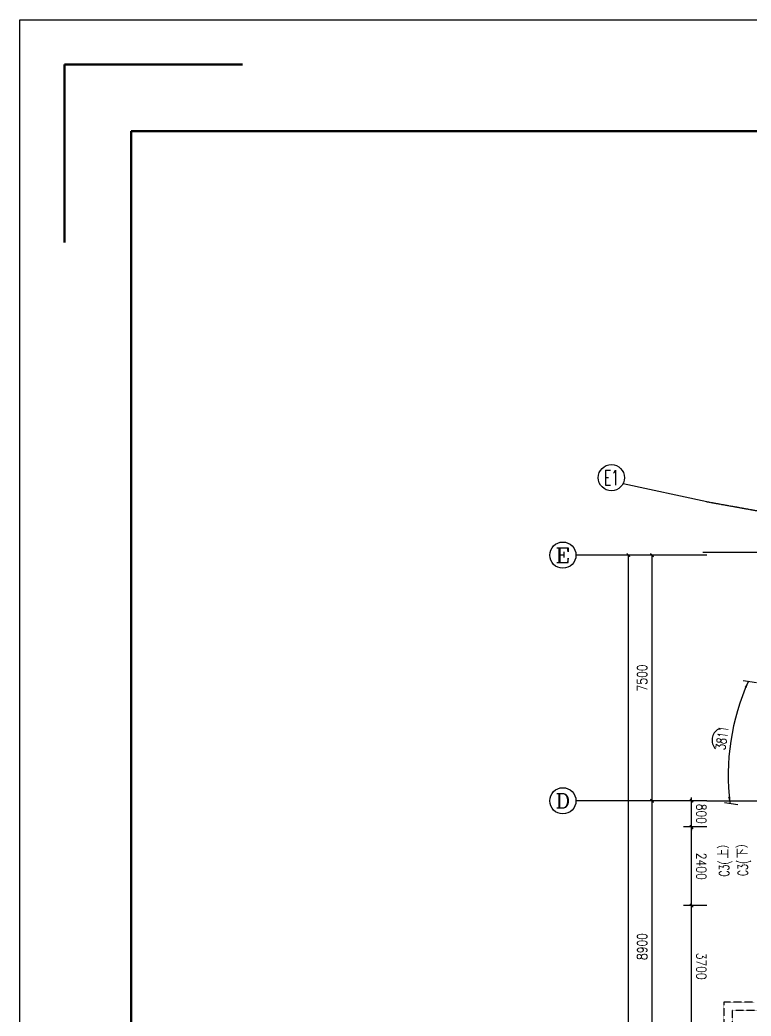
# Model space of a CAD drawing. Header units: millimetres. Extents: x 36114 to 137034, y 22418 to 93776.
# Drawn here: x 36114 to 58442, y 63363 to 93776 of the extents above; entities that cross this region are included whole.
import ezdxf
from ezdxf.enums import TextEntityAlignment as Align

# ---------------------------------------------------------------- set-up
doc = ezdxf.new("R2010")
doc.units = ezdxf.units.MM
doc.linetypes.add('DASH', pattern=[0.35, 0.25, -0.1])
doc.linetypes.add('DOTE', pattern=[2.42, 2, -0.2, 0.02, -0.2])
doc.layers.get('0').update_dxf_attribs({"color": 254})
doc.layers.get('Defpoints').update_dxf_attribs({"color": 254})
for name, color, linetype in [('\\M+5BDA8-\\M+5B3DF\\M+5B4E7', 254, 'Continuous'), ('\\M+5BDA8-\\M+5C3C5\\M+5B4B0\\M+5B1E0\\M+5BAC5', 254, 'Continuous'), ('\\M+5BDA8-\\M+5D6E1', 254, 'DOTE'), ('\\M+5BDA8-\\M+5D6E1-\\M+5B1EA\\M+5D7A2', 254, 'Continuous'), ('\\M+5C1A2\\M+5C3E6\\M+5CFDF\\M+5CCF51', 254, 'Continuous'), ('\\M+5C5C5\\M+5CBAE', 254, 'Continuous'), ('AXIS_TEXT', 254, 'Continuous'), ('PUB_TEXT', 254, 'Continuous')]:
    doc.layers.add(name, color=color, linetype=linetype)
doc.layers.add('\\M+5D7DC\\M+5C4DA\\M+5BFF2\\M+5CFDF', color=254, linetype='Continuous', lineweight=50)
doc.layers.add('\\M+5D7DC\\M+5CDE2\\M+5BFF2\\M+5CFDF', color=254, linetype='Continuous', lineweight=30)
doc.styles.add('A-AXIS-LABEL', font='COMPLEX', dxfattribs={"bigfont": 'GBCBIG'})
doc.styles.add('A-DIM', font='SIMPLEX', dxfattribs={"bigfont": 'GBCBIG'})
doc.styles.add('A-WIN-LABEL', font='SIMPLEX', dxfattribs={"bigfont": 'GBCBIG'})
doc.styles.add('COMPLEX', font='COMPLEX')
doc.styles.add('DIM_FONT', font='SIMPLEX.shx', dxfattribs={"width": 0.8})
doc.styles.add('ROMANS', font='ROMANS.shx', dxfattribs={"width": 0.8, "bigfont": 'hhztxt.shx'})
doc.dimstyles.new('dim1-150', dxfattribs={"dimscale": 180, "dimtxt": 2, "dimasz": 1.2, "dimexe": 1.2, "dimexo": 1.2, "dimgap": 1, "dimtad": 1, "dimdec": 0, "dimdsep": 46, "dimtxsty": 'ROMANS', "dimblk": 'ARCHTICK', "dimcen": 0, "dimadec": 0, "dimazin": 0, "dimtfac": 0.71, "dimtdec": 0, "dimtix": 1, "dimtmove": 0, "dimatfit": 3, "dimldrblk": 'ARCHTICK', "dimfxl": 0, "dimtolj": 1, "dimtzin": 0, "dimarcsym": 0})
doc.dimstyles.new('DIMN', dxfattribs={"dimtxt": 300, "dimasz": 100, "dimexe": 250, "dimexo": 300, "dimgap": 150, "dimtad": 1, "dimdec": 0, "dimzin": 0, "dimdsep": 46, "dimtxsty": 'DIM_FONT', "dimblk": 'ARCHTICK', "dimcen": 0.09, "dimclrt": 7, "dimazin": 2, "dimtfac": 1, "dimtdec": 0, "dimtix": 1, "dimtmove": 2, "dimatfit": 3, "dimldrblk": 'ARCHTICK', "dimfxl": 0, "dimtolj": 1, "dimtzin": 0, "dimarcsym": 0})

# ---------------------------------------------------------------- blocks, each defined once
blk = doc.blocks.new('_ArchTick')
at = {"color": 0, "linetype": 'ByBlock', "const_width": 0.4}
blk.add_lwpolyline([(-0.5, -0.5), (0.5, 0.5)], dxfattribs=at)
blk = doc.blocks.new('*D202')
at = {"layer": '\\M+5C1A2\\M+5C3E6\\M+5CFDF\\M+5CCF51', "color": 0, "lineweight": -2, "transparency": 16777216}
blk.add_arc((66133, 77436), 5623, 169.8236, 180, dxfattribs=at)
at = {"layer": 'Defpoints', "color": 0, "transparency": 16777216}
for p in [(57095, 79058), (60550, 78100), (56995, 77436), (115223, 77436), (113408, 68950)]:
    blk.add_point(p, dxfattribs=at)
at = {"layer": '\\M+5C1A2\\M+5C3E6\\M+5CFDF\\M+5CCF51', "color": 0, "lineweight": -2, "transparency": 16777216, "xscale": 216, "yscale": 216, "zscale": 216}
for p, rotation in [((60599, 78429), 79.82363996447724), ((60511, 77436), 270)]:
    blk.add_blockref('_ArchTick', p, dxfattribs=dict(at, rotation=rotation))
at = {"layer": '\\M+5C1A2\\M+5C3E6\\M+5CFDF\\M+5CCF51', "color": 0, "transparency": 16777216, "insert": (60174, 77966), "char_height": 360, "attachment_point": 5, "rotation": 84.9118, "style": 'ROMANS'}
blk.add_mtext('\\A1;10\\M+5A1E3', dxfattribs=at)
blk = doc.blocks.new('*D228')
at = {"layer": '\\M+5C1A2\\M+5C3E6\\M+5CFDF\\M+5CCF51', "color": 0, "lineweight": -2, "transparency": 16777216}
blk.add_arc((68411, 77027), 991, 169.8236, 180, dxfattribs=at)
at = {"layer": 'Defpoints', "color": 0, "transparency": 16777216}
for p in [(57095, 79058), (65914, 77027), (67427, 77144), (68411, 77027), (68926, 77027)]:
    blk.add_point(p, dxfattribs=at)
at = {"layer": '\\M+5C1A2\\M+5C3E6\\M+5CFDF\\M+5CCF51', "color": 0, "lineweight": -2, "transparency": 16777216, "xscale": 216, "yscale": 216, "zscale": 216}
for p, rotation in [((67435, 77202), 79.82363996447742), ((67420, 77027), 270)]:
    blk.add_blockref('_ArchTick', p, dxfattribs=dict(at, rotation=rotation))
at = {"layer": '\\M+5C1A2\\M+5C3E6\\M+5CFDF\\M+5CCF51', "color": 0, "transparency": 16777216, "insert": (67065, 77147), "char_height": 360, "attachment_point": 5, "rotation": 84.9118, "style": 'ROMANS'}
blk.add_mtext('\\A1;10\\M+5A1E3', dxfattribs=at)
blk = doc.blocks.new('*D299')
at = {"layer": '\\M+5BDA8-\\M+5B3DF\\M+5B4E7', "color": 0, "lineweight": -2, "transparency": 16777216}
for p, q in [((57095, 66736), (56375, 66736)), ((56625, 63036), (56625, 66736)), ((57095, 63036), (56375, 63036))]:
    blk.add_line(p, q, dxfattribs=at)
at = {"layer": 'Defpoints', "color": 0, "transparency": 16777216}
for p in [(56625, 66736), (57395, 66736), (57395, 63036)]:
    blk.add_point(p, dxfattribs=at)
at = {"layer": '\\M+5BDA8-\\M+5B3DF\\M+5B4E7', "color": 0, "lineweight": -2, "transparency": 16777216, "xscale": 100, "yscale": 100, "zscale": 100}
for p, rotation in [((56625, 66736), 90.00007918787388), ((56625, 63036), 270.0000791878739)]:
    blk.add_blockref('_ArchTick', p, dxfattribs=dict(at, rotation=rotation))
at = {"layer": '\\M+5BDA8-\\M+5B3DF\\M+5B4E7', "color": 7, "transparency": 16777216, "insert": (56925, 64886), "char_height": 300, "attachment_point": 5, "rotation": 270.0001, "style": 'DIM_FONT'}
blk.add_mtext('\\A1;3700', dxfattribs=at)
blk = doc.blocks.new('*D300')
at = {"layer": '\\M+5BDA8-\\M+5B3DF\\M+5B4E7', "color": 0, "lineweight": -2, "transparency": 16777216}
for p, q in [((57095, 69136), (56375, 69136)), ((56625, 66736), (56625, 69136)), ((57095, 66736), (56375, 66736))]:
    blk.add_line(p, q, dxfattribs=at)
at = {"layer": 'Defpoints', "color": 0, "transparency": 16777216}
for p in [(56625, 69136), (57395, 69136), (57395, 66736)]:
    blk.add_point(p, dxfattribs=at)
at = {"layer": '\\M+5BDA8-\\M+5B3DF\\M+5B4E7', "color": 0, "lineweight": -2, "transparency": 16777216, "xscale": 100, "yscale": 100, "zscale": 100}
for p, rotation in [((56625, 69136), 90.00007918787533), ((56625, 66736), 270.0000791878753)]:
    blk.add_blockref('_ArchTick', p, dxfattribs=dict(at, rotation=rotation))
at = {"layer": '\\M+5BDA8-\\M+5B3DF\\M+5B4E7', "color": 7, "transparency": 16777216, "insert": (56925, 67936), "char_height": 300, "attachment_point": 5, "rotation": 270.0001, "style": 'DIM_FONT'}
blk.add_mtext('\\A1;2400', dxfattribs=at)
blk = doc.blocks.new('*D301')
at = {"layer": '\\M+5BDA8-\\M+5B3DF\\M+5B4E7', "color": 0, "lineweight": -2, "transparency": 16777216}
for p, q in [((56625, 69936), (56625, 70036)), ((57095, 69936), (56375, 69936)), ((56625, 69136), (56625, 69936)), ((57095, 69136), (56375, 69136)), ((56625, 69136), (56625, 69036))]:
    blk.add_line(p, q, dxfattribs=at)
at = {"layer": 'Defpoints', "color": 0, "transparency": 16777216}
for p in [(56625, 69936), (57395, 69936), (57395, 69136)]:
    blk.add_point(p, dxfattribs=at)
at = {"layer": '\\M+5BDA8-\\M+5B3DF\\M+5B4E7', "color": 0, "lineweight": -2, "transparency": 16777216, "xscale": 100, "yscale": 100, "zscale": 100}
for p, rotation in [((56625, 69936), 270.0000791878787), ((56625, 69136), 90.00007918787871)]:
    blk.add_blockref('_ArchTick', p, dxfattribs=dict(at, rotation=rotation))
at = {"layer": '\\M+5BDA8-\\M+5B3DF\\M+5B4E7', "color": 7, "transparency": 16777216, "insert": (56925, 69536), "char_height": 300, "attachment_point": 5, "rotation": 270.0001, "style": 'DIM_FONT'}
blk.add_mtext('\\A1;800', dxfattribs=at)
blk = doc.blocks.new('*D352')
at = {"layer": '\\M+5BDA8-\\M+5B3DF\\M+5B4E7', "color": 0, "lineweight": -2, "transparency": 16777216}
for p, q in [((55952, 77436), (54446, 77436)), ((54696, 42936), (54696, 77436)), ((55952, 42936), (54446, 42936))]:
    blk.add_line(p, q, dxfattribs=at)
at = {"layer": 'Defpoints', "color": 0, "transparency": 16777216}
for p in [(54696, 77436), (56252, 77436), (56252, 42936)]:
    blk.add_point(p, dxfattribs=at)
at = {"layer": '\\M+5BDA8-\\M+5B3DF\\M+5B4E7', "color": 0, "lineweight": -2, "transparency": 16777216, "xscale": 100, "yscale": 100, "zscale": 100}
for p, rotation in [((54696, 77436), 90), ((54696, 42936), 270)]:
    blk.add_blockref('_ArchTick', p, dxfattribs=dict(at, rotation=rotation))
at = {"layer": '\\M+5BDA8-\\M+5B3DF\\M+5B4E7', "color": 7, "transparency": 16777216, "insert": (54396, 60186), "char_height": 300, "attachment_point": 5, "rotation": 90, "style": 'DIM_FONT'}
blk.add_mtext('\\A1;34500', dxfattribs=at)
blk = doc.blocks.new('*D232')
at = {"layer": '\\M+5BDA8-\\M+5B3DF\\M+5B4E7', "color": 0, "lineweight": -2, "transparency": 16777216}
for p, q in [((55417, 69936), (55167, 69936)), ((55417, 61036), (55417, 69936)), ((55417, 61036), (55167, 61036))]:
    blk.add_line(p, q, dxfattribs=at)
at = {"layer": 'Defpoints', "color": 0, "transparency": 16777216}
for p in [(55417, 69936), (55717, 69936), (55717, 61036)]:
    blk.add_point(p, dxfattribs=at)
at = {"layer": '\\M+5BDA8-\\M+5B3DF\\M+5B4E7', "color": 0, "lineweight": -2, "transparency": 16777216, "xscale": 100, "yscale": 100, "zscale": 100}
for p, rotation in [((55417, 69936), 90), ((55417, 61036), 270)]:
    blk.add_blockref('_ArchTick', p, dxfattribs=dict(at, rotation=rotation))
at = {"layer": '\\M+5BDA8-\\M+5B3DF\\M+5B4E7', "color": 7, "transparency": 16777216, "insert": (55117, 65486), "char_height": 300, "attachment_point": 5, "rotation": 90, "style": 'DIM_FONT'}
blk.add_mtext('\\A1;8900', dxfattribs=at)
blk = doc.blocks.new('*D233')
at = {"layer": '\\M+5BDA8-\\M+5B3DF\\M+5B4E7', "color": 0, "lineweight": -2, "transparency": 16777216}
for p, q in [((55417, 77436), (55167, 77436)), ((55417, 69936), (55417, 77436)), ((55417, 69936), (55167, 69936))]:
    blk.add_line(p, q, dxfattribs=at)
at = {"layer": 'Defpoints', "color": 0, "transparency": 16777216}
for p in [(55417, 77436), (55717, 77436), (55717, 69936)]:
    blk.add_point(p, dxfattribs=at)
at = {"layer": '\\M+5BDA8-\\M+5B3DF\\M+5B4E7', "color": 0, "lineweight": -2, "transparency": 16777216, "xscale": 100, "yscale": 100, "zscale": 100}
for p, rotation in [((55417, 77436), 90), ((55417, 69936), 270)]:
    blk.add_blockref('_ArchTick', p, dxfattribs=dict(at, rotation=rotation))
at = {"layer": '\\M+5BDA8-\\M+5B3DF\\M+5B4E7', "color": 7, "transparency": 16777216, "insert": (55117, 73686), "char_height": 300, "attachment_point": 5, "rotation": 90, "style": 'DIM_FONT'}
blk.add_mtext('\\A1;7500', dxfattribs=at)
blk = doc.blocks.new('_AXISO')
blk.add_circle((0, 0), 0.5)
at = {"layer": 'AXIS_TEXT', "style": 'COMPLEX'}
blk.add_attdef('A', text='', height=0.56, dxfattribs=at).set_placement((-0.25, -0.28), (0.25, -0.28), align=Align.FIT)
blk = doc.blocks.new('frame')
at = {"layer": '\\M+5D7DC\\M+5C4DA\\M+5BFF2\\M+5CFDF'}
for p, q in [((3264.385, 2740.389), (3264.385, 2724.389)), ((3264.385, 2740.389), (3280.385, 2740.389)), ((3270.385, 2734.389), (3547.385, 2734.389)), ((3270.385, 2544.389), (3270.385, 2734.389))]:
    blk.add_line(p, q, dxfattribs=at)
at = {"layer": '\\M+5D7DC\\M+5CDE2\\M+5BFF2\\M+5CFDF'}
for p, q in [((3260.385, 2744.389), (3557.385, 2744.389)), ((3260.385, 2534.389), (3260.385, 2744.389))]:
    blk.add_line(p, q, dxfattribs=at)

msp = doc.modelspace()

# ---------------------------------------------------------------- linework, layer by layer
at = {"layer": '\\M+5BDA8-\\M+5B3DF\\M+5B4E7'}
for p, q in [((57094.7, 79058.2), (54532.3, 79613)), ((58198.7, 73608.1), (58606.2, 73546.4)), ((57634, 69880.5), (58041.5, 69818.7))]:
    msp.add_line(p, q, dxfattribs=at)
for points in [[(58359.1, 73583.8, 0, 66, 0), (58279.6, 73400.3, 66, 0, 0)], [(57772.8, 70055, 66, 0, 0), (57794.3, 69856.2, 0, 0, 0)]]:
    msp.add_lwpolyline(points, format="xyseb", dxfattribs=at)
msp.add_arc((64748.9, 70709.1), 7006.7, 155.77787, 186.9921, dxfattribs=at)
at = {"layer": '\\M+5BDA8-\\M+5B3DF\\M+5B4E7', "color": 7}
msp.add_arc((57637.9, 71786.5), 387.1, 119.38754, 223.38242, dxfattribs=at)
at = {"layer": '\\M+5BDA8-\\M+5D6E1', "ltscale": 10}
for p, q in [((68411.1, 77026.8), (57094.7, 79058.2)), ((56965.4, 77525.9), (115193.8, 77525.9)), ((57094.7, 69935.6), (115023, 69935.6))]:
    msp.add_line(p, q, dxfattribs=at)
at = {"layer": '\\M+5BDA8-\\M+5D6E1-\\M+5B1EA\\M+5D7A2'}
for p, q in [((57094.7, 77435.7), (53094.7, 77435.7)), ((57094.7, 69935.6), (53094.7, 69935.6))]:
    msp.add_line(p, q, dxfattribs=at)
msp.add_circle((54175.6, 79800.3), 400, dxfattribs=at)
at = {"layer": '\\M+5C5C5\\M+5CBAE', "linetype": 'DASH', "ltscale": 30}
for p, q in [((57611.2, 63785.7), (57611.2, 60785.7)), ((58540, 63785.7), (57611.2, 63785.7)), ((58790, 63535.7), (57861.2, 63535.7)), ((57861.2, 63535.7), (57861.2, 61035.7))]:
    msp.add_line(p, q, dxfattribs=at)

# ---------------------------------------------------------------- block references
at = {"layer": '\\M+5BDA8-\\M+5D6E1-\\M+5B1EA\\M+5D7A2'}
ref = msp.add_blockref('_AXISO', (52694.7, 77435.7), dxfattribs=dict(at, xscale=800, yscale=800, zscale=800))
ref.add_attrib('A', 'E', dxfattribs={"layer": 'AXIS_TEXT', "height": 452.5, "style": 'A-AXIS-LABEL', "width": 1.3125}).set_placement((52468.4, 77209.4), (52920.9, 77209.4), align=Align.FIT)
ref = msp.add_blockref('_AXISO', (52694.7, 69935.6), dxfattribs=dict(at, xscale=800, yscale=800, zscale=800))
ref.add_attrib('A', 'D', dxfattribs={"layer": 'AXIS_TEXT', "height": 452.5, "style": 'A-AXIS-LABEL', "width": 1.235294}).set_placement((52468.4, 69709.4), (52920.9, 69709.4), align=Align.FIT)
at = {"layer": '\\M+5D7DC\\M+5C4DA\\M+5BFF2\\M+5CFDF', "xscale": 339.7979797979797, "yscale": 339.7979797979797, "zscale": 339.7979797979797}
msp.add_blockref('frame', (-1071758, -838762), dxfattribs=at)

# ---------------------------------------------------------------- texts
at = {"layer": '\\M+5BDA8-\\M+5B3DF\\M+5B4E7', "color": 7, "style": 'A-DIM', "width": 0.705882}
msp.add_text('3811', height=297.5, rotation=81.38498, dxfattribs=at).set_placement((57650.7, 71476.1))
at = {"layer": '\\M+5BDA8-\\M+5C3C5\\M+5B4B0\\M+5B1E0\\M+5BAC5', "style": 'A-WIN-LABEL'}
for s, p in [('上）', (57769.6, 68169.3)), ('下）', (58339.7, 68186.5))]:
    msp.add_text(s, height=337.59, rotation=90.00014, dxfattribs=at).set_placement(p)
at = {"layer": '\\M+5BDA8-\\M+5C3C5\\M+5B4B0\\M+5B1E0\\M+5BAC5', "style": 'A-WIN-LABEL', "width": 0.705882}
for p in [(57769.6, 67619.3), (58339.7, 67636.5)]:
    msp.add_text('C3(', height=297.5, rotation=90.00014, dxfattribs=at).set_placement(p)
at = {"layer": 'PUB_TEXT', "style": 'A-AXIS-LABEL', "width": 0.7}
msp.add_text('E1', height=452.55, dxfattribs=at).set_placement((53949.3, 79574), (54401.9, 79574), align=Align.FIT)

# ---------------------------------------------------------------- dimensions: what is measured, and where the dimension line sits
at = {"layer": '\\M+5BDA8-\\M+5B3DF\\M+5B4E7'}
for p1, p2, distance, picture, middle in [((56252.2, 42935.7), (56252.2, 77435.7), 1556.1, '*D352', (54396.1, 60185.7)), ((55717.4, 69935.6), (55717.4, 77435.7), 300, '*D233', (55117.4, 73685.7)), ((55717.4, 61035.7), (55717.4, 69935.6), 300, '*D232', (55117.4, 65485.7)), ((57394.7, 69135.6), (57394.7, 69935.6), 770, '*D301', (56924.6, 69535.6)), ((57394.7, 66735.6), (57394.7, 69135.6), 770, '*D300', (56924.7, 67935.6)), ((57394.7, 63035.7), (57394.7, 66735.6), 770, '*D299', (56924.7, 64885.7))]:
    dim = msp.add_aligned_dim(p1=p1, p2=p2, distance=distance, dimstyle='DIMN', dxfattribs=at)
    dim.commit()
    dim.dimension.update_dxf_attribs({"geometry": picture, "text_midpoint": middle})
at = {"layer": '\\M+5C1A2\\M+5C3E6\\M+5CFDF\\M+5CCF51'}
for base, line1, line2, picture, middle in [((60550, 78099.9), ((113408.2, 68949.8), (57094.7, 79058.2)), ((56994.7, 77435.7), (115223, 77435.7)), '*D202', (60174.2, 77966.3)), ((67426.8, 77143.9), ((68411.1, 77026.8), (57094.7, 79058.2)), ((68925.7, 77026.8), (65914.1, 77026.8)), '*D228', (67065.2, 77146.7))]:
    dim = msp.add_angular_dim_2l(base=base, line1=line1, line2=line2, dimstyle='dim1-150', override={"dimazin": 2}, dxfattribs=at)
    dim.commit()
    dim.dimension.update_dxf_attribs({"geometry": picture, "text_midpoint": middle})

doc.saveas('drawing.dxf')
